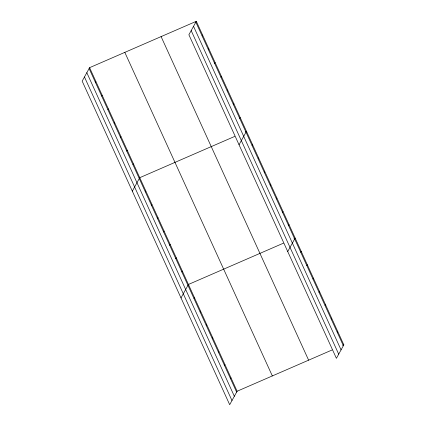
<?xml version="1.0" encoding="UTF-8"?>
<svg xmlns="http://www.w3.org/2000/svg" width="426" height="426" viewBox="0 0 426 426"><rect width="100%" height="100%" fill="white"/><g stroke="black" fill="none" stroke-linecap="round" stroke-linejoin="round"><path stroke-width="0.64" d="M196.317 21.3L188.883 34.762L336.407 358.325L343.835 344.863L196.317 21.3L89.593 67.675L82.165 81.137L229.683 404.7L237.117 391.238L332.099 349.964M95.387 82.293L95.861 81.43M101.654 96.042L102.133 95.179M107.927 109.791L108.401 108.928M114.195 123.545L114.674 122.683M120.467 137.294L120.941 136.432M126.735 151.049L127.214 150.186M202.11 35.912L202.584 35.049M133.008 164.798L133.482 163.935M208.378 49.666L208.852 48.804M132.321 191.146L139.749 177.69L234.731 136.411M214.645 63.415L215.125 62.553M145.362 191.897L145.836 191.034M220.918 77.17L221.392 76.307M151.448 205.247L151.922 204.379M227.186 90.919L227.665 90.056M157.529 218.591L158.009 217.729M233.459 104.674L233.933 103.811M163.616 231.936L164.095 231.073M169.702 245.285L170.176 244.423M239.726 118.423L240.2 117.56M175.789 258.63L176.263 257.767M239.039 144.771L246.473 131.309L245.296 131.82M181.87 271.98L182.349 271.117M252.08 145.522L252.559 144.659M181.002 297.923L188.436 284.462L283.418 243.187M258.167 158.866L258.641 158.003M194.043 298.674L194.517 297.811M264.253 172.216L264.727 171.353M200.129 312.018L200.603 311.156M270.34 185.56L270.814 184.698M206.216 325.368L206.69 324.505M276.421 198.91L276.9 198.047M212.297 338.713L212.776 337.85M282.507 212.255L282.986 211.392M218.384 352.062L218.863 351.2M288.594 225.604L289.068 224.742M224.47 365.407L224.944 364.544M287.726 251.548L295.154 238.086L293.983 238.597M230.557 378.757L231.03 377.894M300.761 252.298L301.241 251.436M306.848 265.643L307.327 264.78M312.934 278.993L313.414 278.13M319.021 292.337L319.495 291.475M325.107 305.687L325.581 304.824M331.188 319.031L331.668 318.169M337.275 332.381L337.754 331.513M342.664 345.374L343.835 344.863M195.838 22.163L343.361 345.726M193.542 26.321L341.066 349.884M191.178 30.603L338.702 354.166M161.097 36.604L308.621 360.167M124.813 52.371L272.336 375.934M89.593 67.675L237.117 391.238M89.119 68.538L236.638 392.101M86.824 72.697L234.343 396.26M84.46 76.978L231.978 400.541"/></g></svg>
